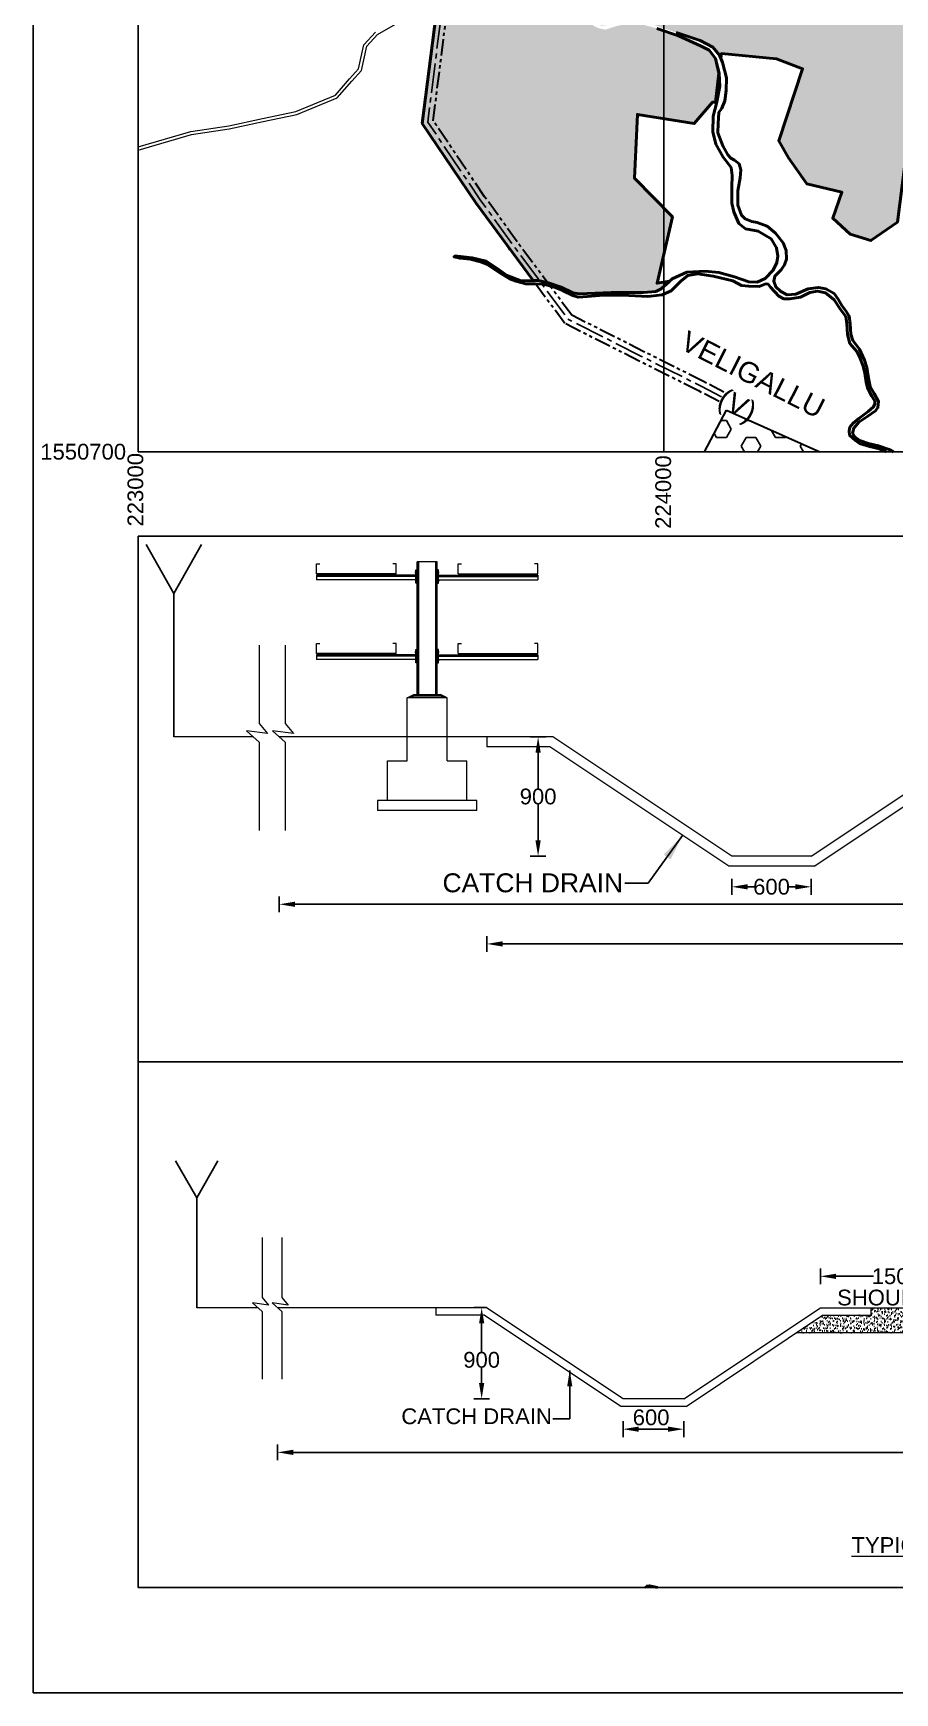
# Model space of a CAD drawing. Header units: metres. Extents: x 222800 to 230200, y 1548340 to 1564214.
# Drawn here: x 222800 to 224439, y 1548340 to 1551496 of the extents above; entities that cross this region are included whole.
import ezdxf

# ---------------------------------------------------------------- set-up
doc = ezdxf.new("R2010")
doc.units = ezdxf.units.M
doc.header["$PDMODE"] = 1
doc.header["$PDSIZE"] = -15
doc.linetypes.add('CENTER2', pattern=[1.125, 0.75, -0.125, 0.125, -0.125])
doc.linetypes.add('PHANTOM2', pattern=[1.25, 0.625, -0.125, 0.125, -0.125, 0.125, -0.125])
for name, color, linetype in [('G_CART TRACK', 252, 'Continuous'), ('GRID', 7, 'Continuous'), ('name power lines', 1, 'Continuous'), ('Names', 1, 'Continuous'), ('PROJECT BOUNDARY', 5, 'Continuous'), ('VILLAGE BOUNDARY', 6, 'Continuous'), ('VILLAGE NAMES', 6, 'Continuous')]:
    doc.layers.add(name, color=color, linetype=linetype)
doc.layers.add('STREAM', color=141, linetype='Continuous', lineweight=0)
doc.styles.get("Standard").update_dxf_attribs({"font": 'arial.ttf'})
doc.dimstyles.get("Standard").update_dxf_attribs({"dimtxt": 0.18, "dimasz": 0.18, "dimexe": 0.18, "dimexo": 0.0625, "dimgap": 0.09, "dimtad": 0, "dimtih": 1, "dimtoh": 1, "dimdec": 4, "dimzin": 0, "dimdsep": 46, "dimtxsty": 'Standard', "dimcen": 0.09, "dimadec": 0, "dimazin": 0, "dimtfac": 1, "dimtdec": 4, "dimtofl": 0, "dimtmove": 0, "dimatfit": 3, "dimfxl": 1, "dimtolj": 1, "dimtzin": 0, "dimarcsym": 0})

# ---------------------------------------------------------------- blocks, each defined once
blk = doc.blocks.new('*D73')
at = {"layer": 'Defpoints', "color": 0, "linetype": 'Continuous', "ltscale": 50, "transparency": 16777216}
for p in [(224129.1, 1549930.7), (224280.3, 1549930.7), (224129.1, 1549872.5)]:
    blk.add_point(p, dxfattribs=at)
at = {"layer": 'name power lines', "color": 0, "linetype": 'Continuous', "lineweight": -2, "ltscale": 50, "transparency": 16777216}
for p, q in [((224129.1, 1549887.5), (224129.1, 1549857.5)), ((224280.3, 1549887.5), (224280.3, 1549857.5))]:
    blk.add_line(p, q, dxfattribs=at)
at = {"layer": 'name power lines', "color": 7, "linetype": 'Continuous', "lineweight": -2, "ltscale": 50, "transparency": 16777216}
for p, q in [((224159.1, 1549872.5), (224171.5, 1549872.5)), ((224250.3, 1549872.5), (224238, 1549872.5))]:
    blk.add_line(p, q, dxfattribs=at)
at = {"layer": 'name power lines', "color": 7, "linetype": 'Continuous', "ltscale": 50, "transparency": 16777216}
for points in [[(224159.1, 1549877.5), (224159.1, 1549867.5), (224129.1, 1549872.5)], [(224250.3, 1549877.5), (224250.3, 1549867.5), (224280.3, 1549872.5)]]:
    blk.add_solid(points, dxfattribs=at)
at = {"layer": 'name power lines', "color": 0, "linetype": 'Continuous', "lineweight": 9, "ltscale": 50, "transparency": 16777216, "insert": (224204.7, 1549872.5), "char_height": 30, "attachment_point": 5}
blk.add_mtext('\\A1;600', dxfattribs=at)
blk = doc.blocks.new('*D74')
at = {"layer": 'Defpoints', "color": 0, "linetype": 'Continuous', "ltscale": 50, "transparency": 16777216}
for p in [(224620.5, 1550157.5), (223760.6, 1549930.7), (224204.7, 1549930.7)]:
    blk.add_point(p, dxfattribs=at)
at = {"layer": 'name power lines', "color": 0, "linetype": 'Continuous', "lineweight": -2, "ltscale": 50, "transparency": 16777216}
for p, q in [((223775.6, 1550157.5), (223745.6, 1550157.5)), ((223775.6, 1549930.7), (223745.6, 1549930.7))]:
    blk.add_line(p, q, dxfattribs=at)
at = {"layer": 'name power lines', "color": 7, "linetype": 'Continuous', "lineweight": -2, "ltscale": 50, "transparency": 16777216}
for p, q in [((223760.6, 1550127.5), (223760.6, 1550059.5)), ((223760.6, 1549960.7), (223760.6, 1550028.7))]:
    blk.add_line(p, q, dxfattribs=at)
at = {"layer": 'name power lines', "color": 7, "linetype": 'Continuous', "ltscale": 50, "transparency": 16777216}
for points in [[(223755.6, 1550127.5), (223765.6, 1550127.5), (223760.6, 1550157.5)], [(223755.6, 1549960.7), (223765.6, 1549960.7), (223760.6, 1549930.7)]]:
    blk.add_solid(points, dxfattribs=at)
at = {"layer": 'name power lines', "color": 0, "linetype": 'Continuous', "lineweight": 9, "ltscale": 50, "transparency": 16777216, "insert": (223760.6, 1550044.1), "char_height": 30, "attachment_point": 5}
blk.add_mtext('\\A1;900', dxfattribs=at)
blk = doc.blocks.new('*D77')
at = {"layer": 'Defpoints', "color": 0, "linetype": 'Continuous', "ltscale": 50, "transparency": 16777216}
for p in [(223268.3, 1550157.5), (227669.7, 1550157.5), (223268.3, 1549839.3)]:
    blk.add_point(p, dxfattribs=at)
at = {"layer": 'name power lines', "color": 0, "linetype": 'Continuous', "lineweight": -2, "ltscale": 50, "transparency": 16777216}
for p, q in [((223268.3, 1549854.3), (223268.3, 1549824.3)), ((227669.7, 1549854.3), (227669.7, 1549824.3))]:
    blk.add_line(p, q, dxfattribs=at)
at = {"layer": 'name power lines', "color": 7, "linetype": 'Continuous', "lineweight": -2, "ltscale": 50, "transparency": 16777216}
for p, q in [((223298.3, 1549839.3), (225502.9, 1549839.3)), ((227639.7, 1549839.3), (225940.3, 1549839.3))]:
    blk.add_line(p, q, dxfattribs=at)
at = {"layer": 'name power lines', "color": 7, "linetype": 'Continuous', "ltscale": 50, "transparency": 16777216}
for points in [[(223298.3, 1549844.3), (223298.3, 1549834.3), (223268.3, 1549839.3)], [(227639.7, 1549844.3), (227639.7, 1549834.3), (227669.7, 1549839.3)]]:
    blk.add_solid(points, dxfattribs=at)
at = {"layer": 'name power lines', "color": 0, "linetype": 'Continuous', "lineweight": 9, "ltscale": 50, "transparency": 16777216, "insert": (225721.6, 1549839.3), "char_height": 30, "width": 455.667, "attachment_point": 5}
blk.add_mtext("\\A1;25000 (SECTION 'A-A')", dxfattribs=at)
blk = doc.blocks.new('TYPICAL CROSS SECTION')
at = {"color": 7, "lineweight": -2}
for p, q in [((3833.9, 648), (3907.1, 519.4)), ((3980.4, 648), (3907.1, 519.4)), ((3907.1, 519.4), (3907.1, 140))]:
    blk.add_line(p, q, dxfattribs=at)
at = {"color": 7, "linetype": 'Continuous', "lineweight": 9, "ltscale": 50}
for p, q in [((2945.3, 570.7), (2945.3, 597)), ((2945.3, 597), (2954, 597)), ((3155.3, 570.7), (2945.3, 570.7)), ((3155.3, 597), (3146.5, 597)), ((3155.3, 570.7), (3155.3, 597)), ((3206.5, 572.5), (3206.5, 575.8)), ((3206.5, 575.8), (3207.8, 575.8)), ((3207.8, 572.5), (3206.5, 572.5)), ((3207.8, 581.2), (3211.3, 581.2)), ((3207.8, 546.2), (3207.8, 581.2)), ((3207.8, 575.8), (3207.8, 572.5)), ((3207.8, 574.9), (3211.3, 574.9)), ((3207.8, 573.4), (3211.3, 573.4)), ((3211.3, 250.5), (3211.3, 602.2)), ((3211.3, 602.2), (3263.8, 602.2)), ((3211.3, 602.2), (3263.8, 602.2)), ((3211.3, 250.5), (3211.3, 602.2)), ((3211.3, 581.2), (3211.3, 546.2)), ((3214.4, 250.5), (3214.4, 602.2)), ((3260.6, 602.2), (3260.6, 250.5)), ((3263.8, 250.5), (3263.8, 602.2)), ((3263.8, 602.2), (3263.8, 250.5)), ((3267.3, 581.2), (3263.8, 581.2)), ((3263.8, 581.2), (3263.8, 546.2)), ((3267.3, 574.9), (3263.8, 574.9)), ((3267.3, 573.4), (3263.8, 573.4)), ((3267.3, 546.2), (3267.3, 581.2)), ((3268.5, 575.8), (3267.3, 575.8)), ((3267.3, 575.8), (3267.3, 572.5)), ((3267.3, 572.5), (3268.5, 572.5)), ((3268.5, 572.5), (3268.5, 575.8)), ((3319.8, 570.7), (3319.8, 597)), ((3319.8, 597), (3328.5, 597)), ((3319.8, 570.7), (3529.8, 570.7)), ((3529.8, 597), (3521, 597)), ((3529.8, 570.7), (3529.8, 597)), ((3207.8, 567.2), (2945.3, 567.2)), ((2945.3, 567.2), (2945.3, 555)), ((3207.8, 563.7), (2945.3, 563.7)), ((3207.8, 555), (2945.3, 555)), ((3207.8, 555), (3206.5, 555)), ((3206.5, 555), (3206.5, 551.7)), ((3206.5, 551.7), (3207.8, 551.7)), ((3207.8, 551.7), (3207.8, 555)), ((3207.8, 554.1), (3211.3, 554.1)), ((3207.8, 552.6), (3211.3, 552.6)), ((3211.3, 546.2), (3207.8, 546.2)), ((3267.3, 554.1), (3263.8, 554.1)), ((3267.3, 552.6), (3263.8, 552.6)), ((3263.8, 546.2), (3267.3, 546.2)), ((3267.3, 567.2), (3529.8, 567.2)), ((3267.3, 563.7), (3529.8, 563.7)), ((3267.3, 555), (3529.8, 555)), ((3267.3, 555), (3268.5, 555)), ((3267.3, 551.7), (3267.3, 555)), ((3268.5, 551.7), (3267.3, 551.7)), ((3268.5, 555), (3268.5, 551.7)), ((3529.8, 567.2), (3529.8, 555)), ((2945.3, 360.7), (2945.3, 387)), ((2945.3, 387), (2954, 387)), ((3155.3, 360.7), (2945.3, 360.7)), ((3207.8, 357.2), (2945.3, 357.2)), ((2945.3, 357.2), (2945.3, 345)), ((3207.8, 353.7), (2945.3, 353.7)), ((3155.3, 387), (3146.5, 387)), ((3155.3, 360.7), (3155.3, 387)), ((3206.5, 362.5), (3206.5, 365.8)), ((3206.5, 365.8), (3207.8, 365.8)), ((3207.8, 362.5), (3206.5, 362.5)), ((3207.8, 371.2), (3211.3, 371.2)), ((3207.8, 336.2), (3207.8, 371.2)), ((3207.8, 365.8), (3207.8, 362.5)), ((3207.8, 364.9), (3211.3, 364.9)), ((3207.8, 363.4), (3211.3, 363.4)), ((3211.3, 371.2), (3211.3, 336.2)), ((3267.3, 371.2), (3263.8, 371.2)), ((3263.8, 371.2), (3263.8, 336.2)), ((3267.3, 364.9), (3263.8, 364.9)), ((3267.3, 363.4), (3263.8, 363.4)), ((3267.3, 336.2), (3267.3, 371.2)), ((3268.5, 365.8), (3267.3, 365.8)), ((3267.3, 365.8), (3267.3, 362.5)), ((3267.3, 362.5), (3268.5, 362.5)), ((3267.3, 357.2), (3529.8, 357.2)), ((3267.3, 353.7), (3529.8, 353.7)), ((3268.5, 362.5), (3268.5, 365.8)), ((3319.8, 360.7), (3319.8, 387)), ((3319.8, 387), (3328.5, 387)), ((3319.8, 360.7), (3529.8, 360.7)), ((3529.8, 387), (3521, 387)), ((3529.8, 360.7), (3529.8, 387)), ((3529.8, 357.2), (3529.8, 345)), ((3207.8, 345), (2945.3, 345)), ((3207.8, 345), (3206.5, 345)), ((3206.5, 345), (3206.5, 341.7)), ((3206.5, 341.7), (3207.8, 341.7)), ((3207.8, 341.7), (3207.8, 345)), ((3207.8, 344.1), (3211.3, 344.1)), ((3207.8, 342.6), (3211.3, 342.6)), ((3211.3, 336.2), (3207.8, 336.2)), ((3267.3, 344.1), (3263.8, 344.1)), ((3267.3, 342.6), (3263.8, 342.6)), ((3263.8, 336.2), (3267.3, 336.2)), ((3267.3, 345), (3529.8, 345)), ((3267.3, 345), (3268.5, 345)), ((3267.3, 341.7), (3267.3, 345)), ((3268.5, 341.7), (3267.3, 341.7)), ((3268.5, 345), (3268.5, 341.7)), ((3185, 243.5), (3202.5, 252.2)), ((3185, 77.2), (3185, 243.5)), ((3185, 243.5), (3290, 243.5)), ((3192.4, 245.2), (3202.9, 250.5)), ((3192.4, 245.2), (3282.6, 245.2)), ((3272.5, 252.2), (3202.5, 252.2)), ((3272.1, 250.5), (3202.9, 250.5)), ((3263.8, 250.5), (3211.3, 250.5)), ((3282.6, 245.2), (3272.1, 250.5)), ((3290, 243.5), (3272.5, 252.2)), ((3290, 77.2), (3290, 243.5)), ((3106.3, -27.8), (3368.8, -27.8)), ((3106.3, -54), (3106.3, -27.8)), ((3368.8, -27.8), (3368.8, -54)), ((3106.3, -54), (3368.8, -54))]:
    blk.add_line(p, q, dxfattribs=at)
at = {"color": 7, "linetype": 'Continuous', "lineweight": 9, "ltscale": 190}
for p, q in [((2222.5, -175), (1750, 140)), ((2432.5, -175), (2905, 140)), ((2905, 140), (3080, 140)), ((3080, 140), (3080, 113.8)), ((2214.6, -201.2), (1742.1, 113.8)), ((2440.5, -201.2), (2913, 113.8)), ((2913, 113.8), (3080, 113.8)), ((2222.5, -175), (2432.5, -175)), ((2214.6, -201.2), (2440.5, -201.2))]:
    blk.add_line(p, q, dxfattribs=at)
at = {"color": 7, "lineweight": 9}
for p, q in [((3185, 77.2), (3132.5, 77.2)), ((3132.5, -27.8), (3132.5, 77.2)), ((3342.5, 77.2), (3290, 77.2)), ((3342.5, -27.8), (3342.5, 77.2))]:
    blk.add_line(p, q, dxfattribs=at)
at = {"layer": 'name power lines', "color": 7, "linetype": 'Continuous', "lineweight": 9, "ltscale": 190}
for p, q in [((3612.9, 382.3), (3612.9, 175.5)), ((3681.1, 382.3), (3681.1, 175.5)), ((3612.9, 175.5), (3590.8, 149)), ((3681.1, 175.5), (3659, 149)), ((3080, 140), (3628.1, 140)), ((3590.8, 149), (3646.6, 156.5)), ((3646.6, 156.5), (3612.9, 126.5)), ((3659, 149), (3714.8, 156.5)), ((3714.8, 156.5), (3681.1, 126.5)), ((3612.9, 126.5), (3612.9, -106.7)), ((3681.1, 126.5), (3681.1, -106.7))]:
    blk.add_line(p, q, dxfattribs=at)
at = {"layer": 'name power lines', "color": 7, "linetype": 'Continuous', "lineweight": 9, "ltscale": 50}
blk.add_line((3696.3, 140), (3907.1, 140), dxfattribs=at)
blk = doc.blocks.new('*D81')
at = {"layer": 'Defpoints', "color": 0, "linetype": 'Continuous', "ltscale": 50, "transparency": 16777216}
for p in [(223662.9, 1550157.5), (228176.1, 1550157.5), (223662.9, 1549763.9)]:
    blk.add_point(p, dxfattribs=at)
at = {"layer": 'name power lines', "color": 0, "linetype": 'Continuous', "lineweight": -2, "ltscale": 50, "transparency": 16777216}
for p, q in [((223662.9, 1549778.9), (223662.9, 1549748.9)), ((228176.1, 1549778.9), (228176.1, 1549748.9))]:
    blk.add_line(p, q, dxfattribs=at)
at = {"layer": 'name power lines', "color": 7, "linetype": 'Continuous', "lineweight": -2, "ltscale": 50, "transparency": 16777216}
for p, q in [((223692.9, 1549763.9), (225496.8, 1549763.9)), ((228146.1, 1549763.9), (225934.1, 1549763.9))]:
    blk.add_line(p, q, dxfattribs=at)
at = {"layer": 'name power lines', "color": 7, "linetype": 'Continuous', "ltscale": 50, "transparency": 16777216}
for points in [[(223692.9, 1549768.9), (223692.9, 1549758.9), (223662.9, 1549763.9)], [(228146.1, 1549768.9), (228146.1, 1549758.9), (228176.1, 1549763.9)]]:
    blk.add_solid(points, dxfattribs=at)
at = {"layer": 'name power lines', "color": 0, "linetype": 'Continuous', "lineweight": 9, "ltscale": 50, "transparency": 16777216, "insert": (225715.4, 1549763.9), "char_height": 30, "attachment_point": 5}
blk.add_mtext("\\A1;25000 (SECTION 'B-B')", dxfattribs=at)
blk = doc.blocks.new('KK')
h = blk.add_hatch()
h.set_pattern_fill('AR-SAND', color=17)
h.set_pattern_definition([(37.5, (-85223.823, -602883.481), (-0.56001095, 17.1294633), [0, -13.5128, 0, -15.113, 0, -14.44625]), (7.5, (-85223.823, -602883.48), (15.7333149, 25.0888785), [0, -7.2898, 0, -12.1793, 0, -4.66725]), (327.5, (-85234.757, -602883.481), (27.68473296, 0.05030146), [0, -4.445, 0, -16.002, 0, -20.8915]), (317.5, (-85234.757, -602883.48), (26.7244758, 7.8025263), [0, -2.2225, 0, -10.4902, 0, -12.0015])])
h.paths.add_polyline_path([(1742.1, 113.8), (1575, 113.8), (1575, 140), (1225, 140), (1225, 117.5), (1225, 52.5), (1833.9, 52.5)])
at = {"color": 7, "lineweight": -2}
for p, q in [((3833.9, 648), (3907.1, 519.4)), ((3980.4, 648), (3907.1, 519.4)), ((3907.1, 519.4), (3907.1, 140))]:
    blk.add_line(p, q, dxfattribs=at)
at = {"color": 7, "linetype": 'Continuous', "lineweight": 9, "ltscale": 190}
for p, q in [((1750, 140), (1575, 140)), ((1575, 140), (1575, 113.8)), ((2222.5, -175), (1750, 140)), ((2432.5, -175), (2905, 140)), ((2905, 140), (3080, 140)), ((3080, 140), (3080, 113.8)), ((1742.1, 113.8), (1575, 113.8)), ((2214.6, -201.2), (1742.1, 113.8)), ((2440.5, -201.2), (2913, 113.8)), ((2913, 113.8), (3080, 113.8)), ((2214.6, -201.2), (2440.5, -201.2)), ((2222.5, -175), (2432.5, -175))]:
    blk.add_line(p, q, dxfattribs=at)
at = {"layer": 'name power lines', "color": 7, "linetype": 'Continuous', "lineweight": 9, "ltscale": 190}
for p, q in [((3612.9, 382.3), (3612.9, 175.5)), ((3681.1, 382.3), (3681.1, 175.5)), ((3612.9, 175.5), (3590.8, 149)), ((3681.1, 175.5), (3659, 149)), ((1575, 140), (1225, 140)), ((3080, 140), (3628.1, 140)), ((3590.8, 149), (3646.6, 156.5)), ((3646.6, 156.5), (3612.9, 126.5)), ((3612.9, 126.5), (3612.9, -106.7)), ((3659, 149), (3714.8, 156.5)), ((3714.8, 156.5), (3681.1, 126.5)), ((3681.1, 126.5), (3681.1, -106.7)), ((-1881.2, 52.5), (1833.9, 52.5))]:
    blk.add_line(p, q, dxfattribs=at)
at = {"layer": 'name power lines', "color": 7, "linetype": 'Continuous', "lineweight": 9, "ltscale": 50}
blk.add_line((3696.3, 140), (3907.1, 140), dxfattribs=at)
blk = doc.blocks.new('*D93')
at = {"layer": 'Defpoints', "color": 0, "linetype": 'Continuous', "ltscale": 50, "transparency": 16777216}
for p in [(223922.2, 1548898.8), (224037.7, 1548898.8), (224037.7, 1548841)]:
    blk.add_point(p, dxfattribs=at)
at = {"layer": 'name power lines', "color": 0, "linetype": 'Continuous', "lineweight": -2, "ltscale": 50, "transparency": 16777216}
for p, q in [((223922.2, 1548856), (223922.2, 1548826)), ((224037.7, 1548856), (224037.7, 1548826))]:
    blk.add_line(p, q, dxfattribs=at)
at = {"layer": 'name power lines', "color": 7, "linetype": 'Continuous', "lineweight": -2, "ltscale": 50, "transparency": 16777216}
blk.add_line((223952.2, 1548841), (224007.7, 1548841), dxfattribs=at)
at = {"layer": 'name power lines', "color": 7, "linetype": 'Continuous', "ltscale": 50, "transparency": 16777216}
for points in [[(223952.2, 1548846), (223952.2, 1548836), (223922.2, 1548841)], [(224007.7, 1548846), (224007.7, 1548836), (224037.7, 1548841)]]:
    blk.add_solid(points, dxfattribs=at)
at = {"layer": 'name power lines', "color": 0, "linetype": 'Continuous', "lineweight": 9, "ltscale": 50, "transparency": 16777216, "insert": (223975.6, 1548863.3), "char_height": 30, "attachment_point": 5}
blk.add_mtext('\\A1;600', dxfattribs=at)
blk = doc.blocks.new('*D94')
at = {"layer": 'Defpoints', "color": 0, "linetype": 'Continuous', "ltscale": 50, "transparency": 16777216}
for p in [(224586.4, 1549131.7), (224297.6, 1549072.1), (224586.4, 1549072.1)]:
    blk.add_point(p, dxfattribs=at)
at = {"layer": 'name power lines', "color": 0, "linetype": 'Continuous', "lineweight": -2, "ltscale": 50, "transparency": 16777216}
for p, q in [((224297.6, 1549116.7), (224297.6, 1549146.7)), ((224586.4, 1549116.7), (224586.4, 1549146.7))]:
    blk.add_line(p, q, dxfattribs=at)
at = {"layer": 'name power lines', "color": 7, "linetype": 'Continuous', "lineweight": -2, "ltscale": 50, "transparency": 16777216}
for p, q in [((224327.6, 1549131.7), (224398.6, 1549131.7)), ((224556.4, 1549131.7), (224485.4, 1549131.7))]:
    blk.add_line(p, q, dxfattribs=at)
at = {"layer": 'name power lines', "color": 7, "linetype": 'Continuous', "ltscale": 50, "transparency": 16777216}
for points in [[(224327.6, 1549136.7), (224327.6, 1549126.7), (224297.6, 1549131.7)], [(224556.4, 1549136.7), (224556.4, 1549126.7), (224586.4, 1549131.7)]]:
    blk.add_solid(points, dxfattribs=at)
at = {"layer": 'name power lines', "color": 0, "linetype": 'Continuous', "lineweight": 9, "ltscale": 50, "transparency": 16777216, "insert": (224442, 1549131.7), "char_height": 30, "attachment_point": 5}
blk.add_mtext('\\A1;1500', dxfattribs=at)
blk = doc.blocks.new('*D99')
at = {"layer": 'Defpoints', "color": 0, "linetype": 'Continuous', "ltscale": 50, "transparency": 16777216}
for p in [(223662.4, 1549072.1), (223653.2, 1548898.8), (223980, 1548898.8)]:
    blk.add_point(p, dxfattribs=at)
at = {"layer": 'name power lines', "color": 0, "linetype": 'Continuous', "lineweight": -2, "ltscale": 50, "transparency": 16777216}
for p, q in [((223662.4, 1549072.1), (223638.2, 1549072.1)), ((223668.2, 1548898.8), (223638.2, 1548898.8))]:
    blk.add_line(p, q, dxfattribs=at)
at = {"layer": 'name power lines', "color": 7, "linetype": 'Continuous', "lineweight": -2, "ltscale": 50, "transparency": 16777216}
for p, q in [((223653.2, 1549042.1), (223653.2, 1548988.1)), ((223653.2, 1548928.8), (223653.2, 1548957.3))]:
    blk.add_line(p, q, dxfattribs=at)
at = {"layer": 'name power lines', "color": 7, "linetype": 'Continuous', "ltscale": 50, "transparency": 16777216}
for points in [[(223648.2, 1549042.1), (223658.2, 1549042.1), (223653.2, 1549072.1)], [(223648.2, 1548928.8), (223658.2, 1548928.8), (223653.2, 1548898.8)]]:
    blk.add_solid(points, dxfattribs=at)
at = {"layer": 'name power lines', "color": 0, "linetype": 'Continuous', "lineweight": 9, "ltscale": 50, "transparency": 16777216, "insert": (223653.2, 1548972.7), "char_height": 30, "attachment_point": 5}
blk.add_mtext('\\A1;900', dxfattribs=at)
blk = doc.blocks.new('*D100')
at = {"layer": 'Defpoints', "color": 0, "linetype": 'Continuous', "ltscale": 50, "transparency": 16777216}
for p in [(223264.7, 1549072.1), (227855.8, 1549072.9), (227855.8, 1548796.9)]:
    blk.add_point(p, dxfattribs=at)
at = {"layer": 'name power lines', "color": 0, "linetype": 'Continuous', "lineweight": -2, "ltscale": 50, "transparency": 16777216}
for p, q in [((223264.7, 1548811.9), (223264.7, 1548781.9)), ((227855.8, 1548811.9), (227855.8, 1548781.9))]:
    blk.add_line(p, q, dxfattribs=at)
at = {"layer": 'name power lines', "color": 7, "linetype": 'Continuous', "lineweight": -2, "ltscale": 50, "transparency": 16777216}
for p, q in [((223294.7, 1548796.9), (225155.1, 1548796.9)), ((227825.8, 1548796.9), (225596.5, 1548796.9))]:
    blk.add_line(p, q, dxfattribs=at)
at = {"layer": 'name power lines', "color": 7, "linetype": 'Continuous', "ltscale": 50, "transparency": 16777216}
for points in [[(223294.7, 1548801.9), (223294.7, 1548791.9), (223264.7, 1548796.9)], [(227825.8, 1548801.9), (227825.8, 1548791.9), (227855.8, 1548796.9)]]:
    blk.add_solid(points, dxfattribs=at)
at = {"layer": 'name power lines', "color": 0, "linetype": 'Continuous', "lineweight": 9, "ltscale": 50, "transparency": 16777216, "insert": (225375.8, 1548796.9), "char_height": 30, "width": 499.054, "attachment_point": 5}
blk.add_mtext("\\A1;50000 (SECTION 'C-C')", dxfattribs=at)

msp = doc.modelspace()

# ---------------------------------------------------------------- hatches: boundary and pattern name
at = {"true_color": 0xcd2027}
h = msp.add_hatch(dxfattribs=at)
h.set_pattern_fill('HEX', color=242, scale=150)
h.set_pattern_definition([(0, (0, 0), (0, 32.47595264), [18.75, -37.5]), (120, (0, 0), (-28.125, -16.2379763), [18.75, -37.5]), (60, (18.75, 0), (-28.125, 16.2379763), [18.75, -37.5])])
h.paths.add_polyline_path([(224077.23847, 1550700), (224296.46482, 1550700), (224118.96308, 1550778.98082)])
at = {"layer": 'STREAM', "true_color": 0xffffdb}
h = msp.add_hatch(color=7, dxfattribs=at)
h.dxf.hatch_style = 1
h.paths.add_polyline_path([(224685.69607, 1551811.732), (224691.35791, 1551744.81865), (224771.51767, 1551722.90817), (224837.93362, 1551738.45744), (224868.6311, 1551771.36587), (224961.90262, 1551804.03903), (224963.68894, 1551806.18949), (224965.83094, 1551851.12289), (224927.27549, 1551888.5674), (224844.53009, 1551917.79609), (224808.14597, 1551852.82562), (224716.92546, 1551849.63539), (224794.50109, 1551943.79043), (224714.0967, 1551994.41939), (224705.34458, 1551992.07594), (224705.08152, 1552000.09606), (224685.37, 1552012.508), (224611.09202, 1552058.25962), (224549.90112, 1552093.91627), (224510.80693, 1552132.96883), (224502.30822, 1552187.30279), (224518.59119, 1552201.24478), (223667.75456, 1552201.24478), (223666.56605, 1552191.24478), (223641.3901, 1552191.24478), (223605.19562, 1551862.52182), (223585.78752, 1551703.53091), (223569.5378, 1551557.07484), (223540.26432, 1551324.46344), (223642.40261, 1551173.61831), (223751.45335, 1551025.49616), (223761.40894, 1551025.69125), (223780.63863, 1551021.15691), (223804.62178, 1551012.95194), (223826.73266, 1551002.44475), (223838.83388, 1551000.246), (223899.395, 1551002.62268), (223960.94373, 1551002.62268), (223984.32538, 1551005.02802), (223994.56227, 1551009.99294), (224010.34796, 1551023.98708), (224010.30839, 1551024.22425), (223987.00398, 1551020.36779), (224016.09786, 1551146.77377), (223943.86799, 1551220.39675), (223949.42049, 1551341.35221), (224057.21109, 1551324.12783), (224092.70581, 1551364.65002), (224097.88845, 1551364.97566), (224104.68355, 1551419.74237), (224098.0012, 1551448.12337), (224085.76133, 1551463.41311), (224069.78139, 1551471.90741), (224027.39949, 1551491.12821), (223986.67033, 1551505.03475), (223959.19212, 1551512.5098), (223938.05353, 1551514.67644), (223910.41074, 1551509.80155), (223888.73006, 1551502.76001), (223875.17971, 1551505.4683), (223864.88135, 1551510.88485), (223851.33099, 1551524.42624), (223829.65032, 1551529.30113), (223807.96972, 1551533.09273), (223777.61679, 1551534.17603), (223753.22606, 1551536.34267), (223726.12528, 1551535.80102), (223700.65052, 1551532.55108), (223672.46572, 1551529.84279), (223649.70102, 1551532.00943), (223680.40182, 1551536.6917), (223710.92227, 1551542.11395), (223744.83382, 1551541.77505), (223784.51035, 1551538.38617), (223824.52599, 1551537.36949), (223843.1325, 1551531.38134), (223858.0278, 1551525.29185), (223872.58454, 1551513.78951), (223880.70924, 1551510.40648), (223889.17243, 1551511.08309), (223902.98279, 1551515.37474), (223921.56967, 1551519.42737), (223947.92915, 1551521.11598), (223964.8263, 1551518.4142), (223985.36278, 1551510.24589), (224023.14689, 1551497.09768), (224069.23122, 1551482.10492), (224093.14219, 1551469.65253), (224105.60283, 1551454.17123), (224108.22914, 1551448.3188), (224109.31894, 1551457.10236), (224214.1173, 1551447.00834), (224263.74083, 1551428.36042), (224218.38413, 1551291.32558), (224236.88384, 1551258.8008), (224272.07385, 1551209.26769), (224338.67548, 1551193.40558), (224321.21197, 1551144.05186), (224354.37741, 1551113.96074), (224393.69934, 1551101.56733), (224444.101, 1551136.73441), (224470.89768, 1551345.9811), (224482.73298, 1551529.48891), (224575.5283, 1551722.93276), (224613.22401, 1551807.56459)])

# ---------------------------------------------------------------- linework, layer by layer
at = {"color": 251, "linetype": 'CENTER2', "ltscale": 75, "flags": 128}
msp.add_lwpolyline([(224109.64169, 1550804.59752), (224070.58668, 1550824.62436), (223957.44324, 1550881.32945), (223818.1318, 1550951.76996), (223712.81898, 1551092.98717), (223650.60134, 1551179.34563), (223550.65632, 1551326.95157), (223579.46871, 1551555.89909), (223595.72048, 1551702.37364), (223615.13125, 1551861.38642), (223623.92037, 1551943.91706), (223644.58068, 1552133.35868), (223674.21438, 1552382.69428), (223683.0623, 1552453.26857), (223671.92209, 1552567.37599), (223662.5615, 1552654.86951), (223642.72301, 1552876.50033), (223637.80577, 1552919.02879), (223624.61954, 1553061.72495), (223611.81604, 1553197.08819), (223605.21721, 1553274.99709), (223585.47826, 1553414.5274), (223562.11447, 1553573.75234), (223552.44728, 1553646.19649), (223539.10922, 1553781.3214), (223525.96872, 1553905.17494), (223515.04705, 1553974.01742), (223614.11954, 1554082.72222), (223630.94076, 1554103.04435), (223763.73199, 1554230.8005), (223860.95164, 1554329.89625), (224038.21679, 1554514.33499), (224071.92436, 1554547.84484), (224209.213, 1554680.16036), (224263.94905, 1554741.56983), (224362.14241, 1554877.43598), (224403.1171, 1554933.90701), (224423.7241, 1554970.20706), (224450.63761, 1555020.73012)], dxfattribs=at)
at = {"color": 1, "lineweight": 50, "flags": 128}
for points in [[(223569.5378, 1551557.07484), (223540.26432, 1551324.46344), (223642.40261, 1551173.61831), (223751.45335, 1551025.49616), (223761.40894, 1551025.69125), (223780.63863, 1551021.15691), (223804.62178, 1551012.95194), (223826.73266, 1551002.44475), (223838.83388, 1551000.246), (223899.395, 1551002.62268), (223960.94373, 1551002.62268), (223984.32538, 1551005.02802), (223994.56227, 1551009.99294), (224010.34796, 1551023.98708), (224010.30839, 1551024.22425), (223987.00398, 1551020.36779), (224016.09786, 1551146.77377), (223943.86799, 1551220.39675), (223949.42049, 1551341.35221), (224057.21109, 1551324.12783), (224092.70581, 1551364.65002), (224097.88845, 1551364.97566), (224104.68355, 1551419.74237), (224098.0012, 1551448.12337), (224085.76133, 1551463.41311), (224069.78139, 1551471.90741), (224027.39949, 1551491.12821), (223986.67033, 1551505.03475)], [(224023.14689, 1551497.09768), (224069.23122, 1551482.10492), (224093.14219, 1551469.65253), (224105.60283, 1551454.17123), (224108.22914, 1551448.3188), (224109.31894, 1551457.10236), (224214.1173, 1551447.00834), (224263.74083, 1551428.36042), (224218.38413, 1551291.32558), (224236.88384, 1551258.8008), (224272.07385, 1551209.26769), (224338.67548, 1551193.40558), (224321.21197, 1551144.05186), (224354.37741, 1551113.96074), (224393.69934, 1551101.56733), (224444.101, 1551136.73441), (224470.89768, 1551345.9811), (224482.73298, 1551529.48891)]]:
    msp.add_lwpolyline(points, dxfattribs=at)
for points in [[(223000, 1550539.58242), (228217.34518, 1550539.58242), (228217.34518, 1549539.58242), (223000, 1549539.58242)], [(223000, 1549539.58242), (228217.34518, 1549539.58242), (228217.34518, 1548539.58242), (223000, 1548539.58242)]]:
    msp.add_lwpolyline(points, close=True)
at = {"layer": 'G_CART TRACK', "lineweight": 15}
for points in [[(223000, 1551273.58333), (223101.29874, 1551303.1288), (223173.09528, 1551314.09772), (223237.23834, 1551328.12901), (223301.75923, 1551341.23482), (223378.59701, 1551372.99443), (223406.49817, 1551405.0291), (223424.52683, 1551425.17878), (223434.51861, 1551471.14094), (223454.79004, 1551493.25523), (223489.27639, 1551512.96171)], [(223000, 1551279.83333), (223100, 1551309), (223172, 1551320), (223236, 1551334), (223300, 1551347), (223375, 1551378), (223402, 1551409), (223419, 1551428), (223429, 1551474), (223451, 1551498)]]:
    msp.add_lwpolyline(points, dxfattribs=at)
at = {"layer": 'GRID', "linetype": 'Continuous'}
for p, q in [((222800, 1563900), (222800, 1548339.58242)), ((223000, 1563700), (223000, 1550700)), ((223000, 1563700), (223000, 1550700))]:
    msp.add_line(p, q, dxfattribs=at)
at = {"layer": 'GRID', "color": 254, "linetype": 'Continuous'}
msp.add_line((224000, 1563700), (224000, 1550700), dxfattribs=at)
at = {"layer": 'GRID', "linetype": 'Continuous'}
for points in [[(222800, 1563900), (230200, 1563900), (230200, 1548339.58242), (222800, 1548339.58242)], [(223000, 1550700), (223000, 1563700), (230000, 1563700), (230000, 1550700)], [(223000, 1550700), (223000, 1563700), (230000, 1563700), (230000, 1550700)]]:
    msp.add_lwpolyline(points, close=True, dxfattribs=at)
msp.add_lwpolyline([(228217.34518, 1548539.58242), (223000, 1548539.58242), (223000, 1550539.58242)], dxfattribs=at)
at = {"layer": 'PROJECT BOUNDARY', "color": 1, "linetype": 'Continuous', "lineweight": 30, "ltscale": 50}
for points in [[(224077.23847, 1550700), (224118.96308, 1550778.98082)], [(224118.96308, 1550778.98082), (224296.46482, 1550700)]]:
    msp.add_lwpolyline(points, dxfattribs=at)
at = {"layer": 'STREAM', "lineweight": 50}
for points in [[(223986.67033, 1551505.03475), (224027.39949, 1551491.12821), (224069.78139, 1551471.90741), (224085.76133, 1551463.41311), (224098.0012, 1551448.12337), (224104.8012, 1551419.24272), (224106.11244, 1551394.4919), (224100.12439, 1551362.39549), (224093.59202, 1551338.4592), (224093.04762, 1551308.53883), (224098.9081, 1551284.62432), (224112.54086, 1551260.10157), (224127.80958, 1551240.48339), (224129.99086, 1551225.22479), (224128.90022, 1551202.88183), (224129.3896, 1551172.867), (224132.81026, 1551156.11693), (224142.73012, 1551133.89745), (224155.04449, 1551123.98414), (224178.98908, 1551119.54023), (224204.30194, 1551104.84119), (224214.41686, 1551087.91539), (224216.81544, 1551071.82113), (224215.10215, 1551059.83604), (224207.5637, 1551045.45395), (224192.82937, 1551029.35969), (224177.06711, 1551022.5111), (224161.64742, 1551022.85353), (224134.23477, 1551032.78403), (224104.76611, 1551041.00235), (224078.31591, 1551043.60935), (224043.3041, 1551041.20816), (224015.8439, 1551028.85927), (223994.56227, 1551009.99294), (223984.32538, 1551005.02802), (223960.94373, 1551002.62268), (223899.395, 1551002.62268), (223838.83388, 1551000.246), (223826.73266, 1551002.44475), (223804.62178, 1551012.95194), (223780.63863, 1551021.15691), (223761.40894, 1551025.69125), (223728.35118, 1551025.04346), (223700.75171, 1551035.85445), (223684.14666, 1551047.95423), (223661.66066, 1551062.474), (223635.36935, 1551068.69674), (223602.85115, 1551072.49957), (223600.42957, 1551070.771), (223603.1971, 1551070.07958), (223612.19145, 1551068.00532), (223631.21809, 1551065.9311), (223650.93655, 1551061.43685), (223663.73629, 1551056.25123), (223688.29792, 1551039.65724), (223706.2867, 1551028.94026), (223718.39462, 1551024.44605), (223737.07522, 1551019.60615), (223755.06408, 1551019.26042), (223771.66914, 1551018.569), (223791.04165, 1551012.69196), (223806.9548, 1551006.81491), (223826.67333, 1550996.78935), (223836.70554, 1550993.67798), (223854.34837, 1550995.06082), (223877.648, 1550997.14037), (223920.96526, 1550997.83297), (223969.13407, 1550995.06253), (223996.51055, 1550998.17931), (224013.49087, 1551005.79807), (224032.20395, 1551024.49867), (224045.37242, 1551035.23421), (224064.77856, 1551038.00469), (224093.63095, 1551033.66791), (224130.77479, 1551024.99519), (224147.78458, 1551016.32251), (224161.32301, 1551014.58796), (224181.10988, 1551014.24105), (224193.8743, 1551018.99312), (224198.04719, 1551018.6456), (224202.91559, 1551012.73795), (224218.91161, 1550995.70995), (224228.30062, 1550990.84482), (224239.77611, 1550990.4973), (224259.94502, 1550993.97243), (224277.33208, 1551002.66017), (224292.28494, 1551005.44025), (224307.58552, 1551001.96513), (224323.92934, 1550988.75978), (224335.98862, 1550970.17733), (224346.09062, 1550957.2972), (224347.8323, 1550943.72081), (224349.22565, 1550922.83411), (224353.75418, 1550906.1247), (224366.99121, 1550890.80778), (224371.89847, 1550880.15213), (224379.22632, 1550862.71634), (224382.36689, 1550849.11647), (224384.46053, 1550832.37812), (224387.6011, 1550821.56794), (224395.62685, 1550805.87574), (224400.9697, 1550796.39895), (224401.38014, 1550791.33957), (224398.6867, 1550785.62601), (224388.26953, 1550776.58554), (224370.48358, 1550763.00427), (224359.91106, 1550754.49699), (224353.45771, 1550746.53856), (224352.35922, 1550739.81508), (224353.18308, 1550731.58222), (224357.81626, 1550726.91468), (224364.41835, 1550721.41658), (224372.25835, 1550715.78103), (224391.23928, 1550709.73318), (224410.35787, 1550705.19726), (224422.87034, 1550700)], [(224436.52345, 1550700), (224428.60203, 1550704.41976), (224408.37657, 1550711.37799), (224389.1458, 1550715.35411), (224372.56752, 1550721.31833), (224362.95213, 1550728.27656), (224358.97339, 1550735.56616), (224361.29432, 1550744.84381), (224370.57815, 1550756.10957), (224387.81955, 1550767.70661), (224402.38483, 1550777.85268), (224407.03478, 1550783.82724), (224408.36334, 1550795.44442), (224400.05989, 1550810.71271), (224392.42064, 1550824.32137), (224389.09924, 1550839.58966), (224386.28585, 1550860.00821), (224381.62789, 1550873.97298), (224372.31183, 1550894.92016), (224359.33588, 1550911.54487), (224355.34328, 1550923.5147), (224354.01241, 1550943.13187), (224352.65008, 1550958.01039), (224346.31746, 1550967.66947), (224338.31848, 1550977.99469), (224331.31928, 1550990.31831), (224323.65356, 1551000.64354), (224308.32213, 1551009.63643), (224293.99053, 1551012.63408), (224274.32624, 1551009.9695), (224251.017, 1550999.7923), (224234.65733, 1550998.45768), (224222.63798, 1551004.79702), (224212.95572, 1551013.80554), (224208.94927, 1551024.14863), (224210.9525, 1551033.82443), (224223.30572, 1551046.16946), (224229.48237, 1551055.25299), (224233.16133, 1551066.28249), (224232.82692, 1551082.99381), (224227.14127, 1551097.03135), (224212.09107, 1551115.74807), (224196.37191, 1551128.78293), (224177.64275, 1551135.80168), (224166.94041, 1551137.80703), (224154.5658, 1551143.15468), (224147.86392, 1551149.90559), (224140.3671, 1551169.17023), (224140.3671, 1551196.46175), (224145.18649, 1551221.07765), (224146.25743, 1551236.06126), (224143.04453, 1551247.83407), (224134.47677, 1551254.79076), (224127.51549, 1551258.53665), (224121.62516, 1551264.42305), (224111.98646, 1551281.54718), (224102.34776, 1551306.69822), (224103.15339, 1551324.18016), (224104.22618, 1551345.08635), (224110.12674, 1551353.66323), (224116.02723, 1551367.60069), (224118.70935, 1551386.89874), (224119.24575, 1551411.02126), (224111.73592, 1551440.50433), (224105.60283, 1551454.17123), (224093.14219, 1551469.65253), (224069.23122, 1551482.10492), (224023.14689, 1551497.09768)]]:
    msp.add_lwpolyline(points, dxfattribs=at)
at = {"layer": 'STREAM', "linetype": 'Continuous', "lineweight": 50}
msp.add_lwpolyline([(223964.04236, 1548539.58242), (223968.01741, 1548542.41914), (223972.35654, 1548543.28616), (223987.54331, 1548539.81815), (223987.58869, 1548539.58242)], dxfattribs=at)
at = {"layer": 'STREAM'}
msp.add_lwpolyline([(223964.04236, 1548539.58242), (223968.01741, 1548542.41914), (223972.35654, 1548543.28616), (223987.54331, 1548539.81815), (223987.58869, 1548539.58242)], dxfattribs=at)
at = {"layer": 'VILLAGE BOUNDARY', "linetype": 'PHANTOM2', "lineweight": 30, "ltscale": 50}
for points in [[(224105.07877, 1550795.69922), (224066.06484, 1550815.70499), (223952.94678, 1550872.39736), (223811.52115, 1550943.90688), (223704.75348, 1551087.07493), (223642.40261, 1551173.61831), (223540.26432, 1551324.46344), (223569.5378, 1551557.07484)], [(224114.2046, 1550813.49582), (224075.10851, 1550833.54373), (223961.93969, 1550890.26154), (223824.74246, 1550959.63303), (223720.88447, 1551098.8994), (223658.80006, 1551185.07294), (223561.04832, 1551329.4397), (223589.39963, 1551554.72333)]]:
    msp.add_lwpolyline(points, dxfattribs=at)

# ---------------------------------------------------------------- block references
for name, p, xscale, yscale in [('TYPICAL CROSS SECTION', (225880.53802, 1550056.68526), -0.72, 0.72), ('KK', (225260.12178, 1548995.05737), -0.55, 0.55)]:
    msp.add_blockref(name, p, dxfattribs=dict(xscale=xscale, yscale=yscale))

# ---------------------------------------------------------------- texts
at = {"layer": 'GRID', "color": 242, "linetype": 'Continuous'}
msp.add_text('1550700', height=30, dxfattribs=at).set_placement((222813.57282, 1550685.03652))
for s, p in [('223000', (223009.41844, 1550557.7268)), ('224000', (224013.54326, 1550553.3373))]:
    msp.add_text(s, height=30, rotation=90, dxfattribs=at).set_placement(p)
at = {"layer": 'Names', "color": 7, "linetype": 'Continuous', "lineweight": 9, "ltscale": 50}
for s, height, p in [('CATCH DRAIN', 36, (223578.76744, 1549862.11776)), ('SHOULDER', 30, (224329.5568, 1549076.34144)), ('CATCH DRAIN', 30, (223500.39145, 1548850.53571)), ('%%UTYPICAL CROSS SECTION : TRANSMISSION CUM UTILITY CORRIDOR FROM 220 KV POOLING S.S. TO 400 KV S.S.', 30, (224356.83766, 1548605.656))]:
    msp.add_text(s, height=height, dxfattribs=at).set_placement(p)
at = {"layer": 'VILLAGE NAMES', "insert": (224152.00853, 1550812.79145), "char_height": 39, "width": 0.9674339, "attachment_point": 5, "rotation": 332.99580081}
msp.add_mtext('\\A1;VELIGALLU (V)', dxfattribs=at)

# ---------------------------------------------------------------- dimensions: what is measured, and where the dimension line sits
at = {"layer": 'name power lines', "color": 7, "linetype": 'Continuous', "lineweight": 9, "ltscale": 50}
for base, p1, p2, angle, text, picture, middle in [((223268.30627, 1549839.30003), (227669.73802, 1550157.48526), (223268.30627, 1550157.48526), 180, "25000 (SECTION 'A-A')", '*D77', (225721.59894, 1549839.30003)), ((223662.93802, 1549763.87434), (228176.08378, 1550157.48526), (223662.93802, 1550157.48526), 180, "25000 (SECTION 'B-B')", '*D81', (225715.44782, 1549763.87434)), ((223653.20251, 1548898.80737), (223662.35975, 1549072.05737), (223979.98475, 1548898.80737), 90, '900', '*D99', (223653.20251, 1548972.72018))]:
    dim = msp.add_linear_dim(base=base, p1=p1, p2=p2, angle=angle, text=text, dimstyle='Standard', override={"dimtxt": 30, "dimasz": 30, "dimexe": 15, "dimexo": 0, "dimdec": 0, "dimclrd": 7, "dimtmove": 2, "dimfxl": 15, "dimfxlon": 1}, dxfattribs=at)
    dim.commit()
    dim.dimension.update_dxf_attribs({"geometry": picture, "text_midpoint": middle, "dimtype": 160})
for base, p1, p2, angle, text, picture, middle in [((223760.56511, 1549930.68526), (224620.53802, 1550157.48526), (224204.72227, 1549930.68526), 90, '900', '*D74', (223760.56511, 1550044.08526)), ((224129.12227, 1549872.48039), (224280.32227, 1549930.68526), (224129.12227, 1549930.68526), 180, '600', '*D73', (224204.72227, 1549872.48039))]:
    dim = msp.add_linear_dim(base=base, p1=p1, p2=p2, angle=angle, text=text, dimstyle='Standard', override={"dimtxt": 30, "dimasz": 30, "dimexe": 15, "dimexo": 0, "dimdec": 0, "dimclrd": 7, "dimtmove": 2, "dimfxl": 15, "dimfxlon": 1}, dxfattribs=at)
    dim.commit()
    dim.dimension.update_dxf_attribs({"geometry": picture, "text_midpoint": middle})
dim = msp.add_linear_dim(base=(224586.37178, 1549131.7031), p1=(224297.60975, 1549072.05737), p2=(224586.37178, 1549072.05737), text='1500', dimstyle='Standard', override={"dimtxt": 30, "dimasz": 30, "dimexe": 15, "dimexo": 0, "dimdec": 0, "dimclrd": 7, "dimtmove": 2, "dimfxl": 15, "dimfxlon": 1}, dxfattribs=at)
dim.commit()
dim.dimension.update_dxf_attribs({"geometry": '*D94', "text_midpoint": (224441.99077, 1549131.7031)})
for base, p1, p2, text, picture, middle in [((227855.80676, 1548796.93185), (223264.66698, 1549072.05737), (227855.80676, 1549072.86919), "50000 (SECTION 'C-C')", '*D100', (225375.80936, 1548796.93185)), ((224037.73475, 1548840.95683), (223922.23475, 1548898.80737), (224037.73475, 1548898.80737), '600', '*D93', (223975.60172, 1548863.28251))]:
    dim = msp.add_linear_dim(base=base, p1=p1, p2=p2, text=text, dimstyle='Standard', override={"dimtxt": 30, "dimasz": 30, "dimexe": 15, "dimexo": 0, "dimdec": 0, "dimclrd": 7, "dimtmove": 2, "dimfxl": 15, "dimfxlon": 1}, dxfattribs=at)
    dim.commit()
    dim.dimension.update_dxf_attribs({"geometry": picture, "text_midpoint": middle, "dimtype": 160})

# ---------------------------------------------------------------- leaders
for points, override in [([(224035.09863, 1549969.82621), (223970.21316, 1549879.5178), (223925.77504, 1549879.5178)], {"dimtxt": 142, "dimasz": 50, "dimexe": 25, "dimexo": 0, "dimdec": 0, "dimclrd": 7, "dimtmove": 2, "dimfxl": 25, "dimfxlon": 1}), ([(223820.80762, 1548952.40065), (223820.80762, 1548860.92458), (223788.67003, 1548860.92458)], {"dimtxt": 30, "dimasz": 30, "dimexe": 25, "dimexo": 0, "dimdec": 0, "dimclrd": 7, "dimtmove": 2, "dimfxl": 25, "dimfxlon": 1})]:
    msp.add_leader(points, dimstyle='Standard', override=override, dxfattribs=at)

doc.saveas('drawing.dxf')
